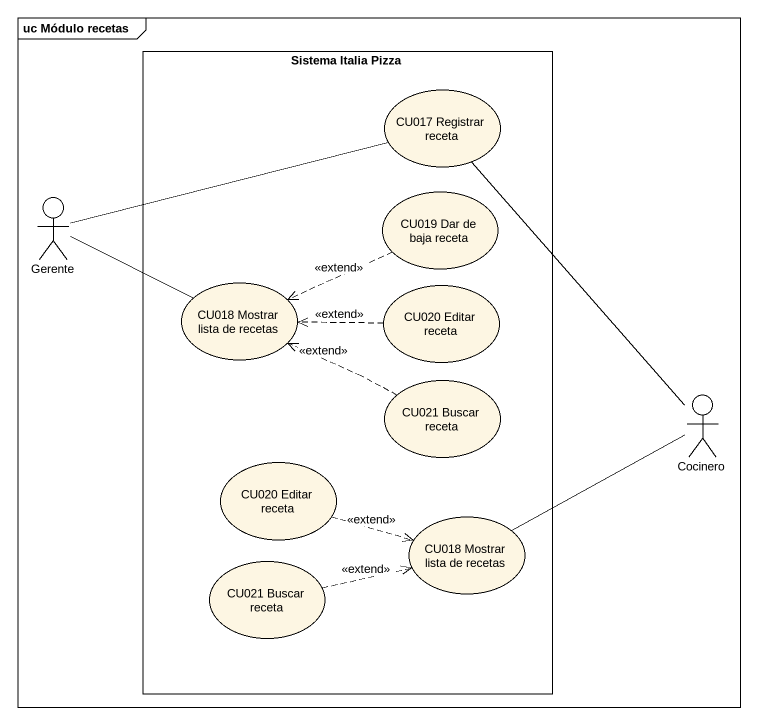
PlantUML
@startuml
mainframe uc Módulo recetas
rectangle "Sistema Italia Pizza" as Sistema_Italia_Pizza {
  usecase "CU017 Registrar receta" as CU017_Registrar_receta
  usecase "CU019 Dar de baja receta" as CU019_Dar_de_baja_receta
  usecase "CU018 Mostrar lista de recetas" as CU018_Mostrar_lista_de
  usecase "CU020 Editar receta" as CU020_Editar_receta
  usecase "CU021 Buscar receta" as CU021_Buscar_receta
  usecase "CU020 Editar receta" as CU020_Editar_receta_2
  usecase "CU018 Mostrar lista de recetas" as CU018_Mostrar_lista_de_2
  usecase "CU021 Buscar receta" as CU021_Buscar_receta_2
}
actor Gerente
actor Cocinero
CU017_Registrar_receta -left- Gerente
CU019_Dar_de_baja_receta .left.> CU018_Mostrar_lista_de : <<extend>>
CU018_Mostrar_lista_de -left- Gerente
CU020_Editar_receta .left.> CU018_Mostrar_lista_de : <<extend>>
CU021_Buscar_receta .left.> CU018_Mostrar_lista_de : <<extend>>
Cocinero -up- CU017_Registrar_receta
Cocinero -left- CU018_Mostrar_lista_de_2
CU020_Editar_receta_2 .right.> CU018_Mostrar_lista_de_2 : <<extend>>
CU021_Buscar_receta_2 .right.> CU018_Mostrar_lista_de_2 : <<extend>>
@enduml
